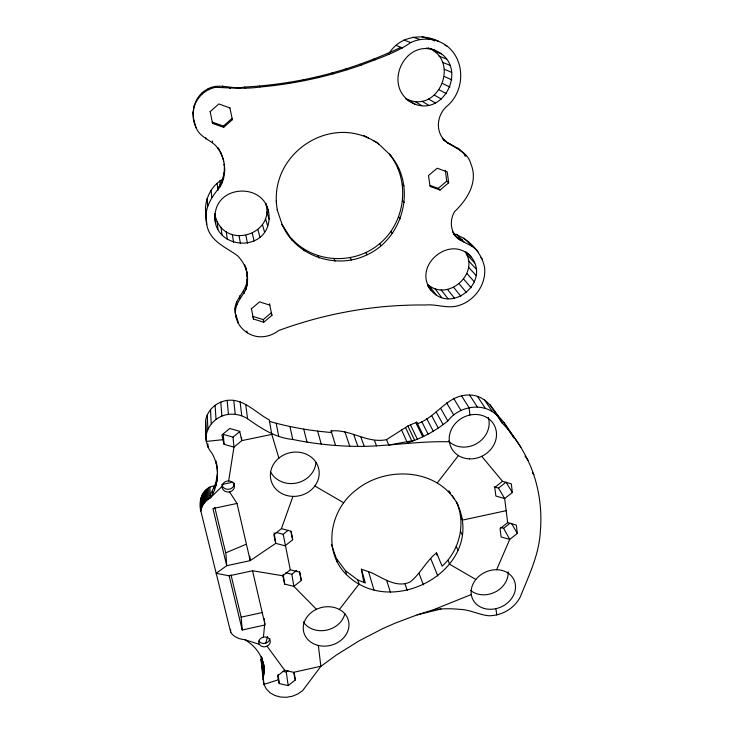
<?xml version="1.0" encoding="UTF-8"?>
<svg xmlns="http://www.w3.org/2000/svg" width="734" height="734" viewBox="0 0 734 734"><rect width="100%" height="100%" fill="white"/><g stroke="black" fill="none" stroke-linecap="round" stroke-linejoin="round"><path stroke-width="1.1" d="M406.104 99.044C442.244 127.028 474.072 61.647 431.179 48.921M363.881 582.612L361.376 569.199L370.642 572.382C382.753 577.75 396.672 588.595 410.343 581.842C420.655 573.474 426.142 561.051 436.51 552.849L442.116 566.18C459.594 550.463 466.163 523.645 456.438 501.973M458.227 505.561C439.483 468.072 385.827 465.163 355.751 490.33C329.988 509.772 322.226 551.041 346.558 574.74C393.461 620.9 487.66 566.804 456.887 502.873M427.931 284.59C447.446 301.958 479.678 273.993 465.384 252.193M427.491 285.342C448.309 321.061 498.248 277.782 466.072 251.909M259.322 644.351A5.808 4.881 -10.9 0 1 260.708 638.415A5.808 4.881 -10.9 0 1 267.745 637.663L268.873 638.452A5.808 4.881 -10.9 0 1 268.837 644.911A5.808 4.881 -10.9 0 1 261.286 646.159L259.322 644.351L244.532 639.58C239.229 639.305 233.88 636.91 230.76 632.506L200.868 511.112C201.556 505.451 205.41 500.533 210.355 497.872C216.613 488.688 218.448 477.293 217.062 466.42M217.484 476.834L217.383 469.732M453.373 233.614C468.2 238.256 481.577 251.881 484.568 267.424C486.605 285.407 473.173 302.738 455.64 306.326C445.446 308.106 435.583 303.986 425.298 304.995C411.875 304.876 398.452 305.399 385.084 306.537C362.44 308.601 339.989 312.519 317.978 318.189C304.693 321.703 291.572 325.813 278.663 330.52C273.342 334.75 266.699 336.943 259.909 336.805C247.927 336.255 236.825 326.795 235.687 314.647C231.614 301.867 244.11 294.362 246.532 283.324C247.734 277.048 247.147 270.415 244.596 264.534M236.036 317.235C232.935 306.28 241.073 298.068 245.908 289.609C247.881 283.719 248.028 277.351 246.661 271.314M219.796 186.39L217.769 188.5C222.833 181.518 225.109 172.673 224.191 164.104C225.531 171.765 223.998 179.802 220.31 186.619C211.282 196.951 203.153 209.759 206.74 224.209C209.3 241.165 225.567 246.936 237.513 255.726C242.413 260.561 245.835 266.837 247.101 273.617M263.634 670.72L263.689 664.619L264.185 671.803L263.139 679.4L263.946 684.391L266.286 688.932L269.984 692.703L274.782 695.465L280.351 697.025L286.315 697.3L292.279 696.263L297.848 693.988L302.647 690.63L320.868 666.371L336.667 654.811L359.229 640.782L382.964 628.515L395.452 623.028L417.132 614.881L433.711 609.651L471.283 594.531M210.236 495.12L215.833 482.899L217.328 474.164M263.405 637.149L264.836 622.845M263.139 679.4L261.02 659.352L261.478 656.352M228.65 480.944L233.972 447.116L233.017 437.143L239.816 431.491M215.319 485.871C202.951 486.321 197.905 500.652 200.868 511.112M223.732 161.333C222.319 155.553 219.549 150.158 215.704 145.616C209.465 139.442 199.795 136.964 196.207 127.945C189.28 114.256 194.06 95.521 208.282 88.64C219.952 82.722 232.412 89.832 244.642 87.071C264.323 85.988 283.92 83.557 303.27 79.777C336.979 73.051 369.817 62.096 400.847 47.325M193.079 113.403L194.327 104.934M205.979 214.924C203.557 201.226 210.603 185.959 222.741 179.289M215.612 222.494C208.658 183.041 270.598 179.454 269.075 219.117C266.589 253.744 212.869 249.542 214.823 215.181L217.117 221.585L217.97 229.063M217.117 221.585C230.182 248.753 274.516 232.999 265.846 203.584M222.118 486.33L223.118 483.578A6.193 5.533 -7.1 0 1 230.99 481.431A6.193 5.533 -7.1 0 1 234.164 488.082L233.458 489.404A6.193 5.533 -7.1 0 1 226.356 491.798A6.193 5.533 -7.1 0 1 222.118 486.33L210.355 497.872L209.887 487.018M291.15 238.018C313.216 263.359 354.375 265.35 379.652 243.66C405.645 222.063 410.737 180.582 389.323 154.067C417.151 184.674 404.223 237.844 367.128 254.762C336.484 270.011 295.49 256.212 282.039 224.347L291.921 240.082M405.498 98.402C437.638 115.825 461.466 61.096 428.124 47.82M265.827 643.002L267.616 636.433M217.539 472.384C217.163 465.475 215.218 458.622 211.64 452.676C203.786 443.923 206.282 431.5 205.612 420.71C207.19 409.976 216.658 401.883 227.164 400.388C243.761 398.25 255.726 412.884 269.204 419.811L271.809 434.39L278.883 458.117M222.971 439.675L206.254 441.437C204.236 428.06 215.521 415.985 228.43 414.38C235.137 413.637 241.917 415.086 247.597 418.756C261.387 428.537 275.516 437.84 292.783 439.464C316.281 444.318 340.273 446.648 364.266 446.373C392.718 445.611 420.857 440.932 449.401 441.804M291.159 531.434L292.664 539.729L285.122 545.812L275.727 543.362L273.846 534.783L281.416 528.645L292.949 496.386M496.624 569.731L509.745 539.362L517.323 533.453L516.314 525.094L507.662 522.663L500.056 528.627L501.12 536.976L509.745 539.362L503.588 528.315L500.414 527.425M194.382 106.063C197.538 96.622 205.667 89.319 215.438 87.337C230.228 87.832 245.064 89.181 260.019 87.016C294.517 83.924 328.621 76.538 361.302 65.06C378.102 58.408 395.837 53.022 410.728 42.554C422.38 37.049 436.556 38.223 446.923 45.976C465.732 60.527 464.851 91.245 446.969 106.182C438.758 113.146 435.849 125.725 440.868 135.377C448.006 148.002 466.521 148.011 470.769 163.636C478.568 181.83 467.411 199.382 454.63 211.603C450.061 219.016 450.107 229.201 455.649 236.1L453.704 234.1C459.814 242.835 471.843 243.321 478.109 251.9M339.383 609.486L359.036 584.081L357.926 580.043L345.521 570.749L336.429 558.592L331.318 544.362M437.4 482.761L458.438 455.566M389.552 52.6C400.158 36.278 421.967 33.085 438.684 41.288M417.462 423.683C436.877 417.077 447.538 394.14 469.595 395.039C486.156 395.112 494.771 410.48 502.184 422.986C516.13 437.721 526.994 455.263 533.691 474.43L533.71 474.632C539.93 493.285 542.087 513.158 540.215 532.728L540.242 532.912C538.683 555.61 528.608 576.071 520.369 596.76C514.562 608.367 501.973 615.633 489.11 615.771C479.054 614.964 470.044 609.569 459.787 609.367C451.126 608.477 442.354 608.569 433.711 609.651M407.095 442.997C421.903 438.308 435.776 430.757 447.813 420.949C459.282 405.544 484.816 401.507 498.193 416.618M210.107 111.696L218.851 103.944L230.008 107.971M223.668 127.349L223.384 126.065L232.027 118.44L232.375 119.67L223.668 127.349L212.557 123.404L210.153 111.577M251.358 308.849L259.57 301.885L269.864 305.151M253.487 319.024L253.01 316.427L263.203 319.62L271.314 312.757L271.919 315.326L263.754 322.226L253.487 319.024L251.322 308.344M430.225 185.473L438.216 188.344L446.731 181.16L445.318 170.316M440.079 190.033L448.667 182.794L447.245 171.884L437.152 168.214L428.528 175.509L430.023 186.427L440.079 190.033L438.216 188.344M276.03 532.425L283.196 534.306L288.123 530.315M282.829 575.777L290.288 569.795L299.545 572.153L301.307 580.456L293.875 586.393L284.654 584.081L282.829 575.777L252.551 570.758L229.155 575.823L216.181 573.309L226.714 565.703L250.211 560.638L275.727 543.362L274.14 532.93M285.783 572.759L291.811 574.291L296.664 570.401M502.515 481.311L494.78 487.422L495.881 496.046L504.662 498.56L512.36 492.505L511.314 483.871L502.515 481.311L481.715 456.319M494.193 486.881L498.505 488.128L506.047 482.174L512.36 492.505M318.354 645.47L320.841 666.243L293.6 672.326L284.682 670.261L277.507 675.913L279.269 683.583L288.168 685.602L295.316 679.996L294.306 673.28M283.012 671.335L286.288 672.087L288.04 670.711M503.588 528.315L510.194 523.149M335.576 445.51L331.117 430.931C350.402 428.977 367.248 443.786 386.524 439.638L407.856 426.014L416.701 422.151L423.747 436.335M245.817 544.426L226.366 552.574M278.388 679.757L263.946 684.391L263.359 678.794M417.132 614.881L441.051 608.981M229.155 575.823L242.22 629.992L265.084 624.964L252.551 570.758M242.22 629.992L241.165 617.156L262.524 612.477M506.176 510.671L462.576 520.085L460.778 516.433M249.753 556.262L250.211 560.638L236.999 503.451L212.933 508.552L226.714 565.703L225.934 553.803L214.796 507.451M221.833 484.495L232.687 482.21M271.809 434.39L241.789 440.639L233.972 447.116L224.044 444.327L221.888 435.005L229.742 428.472L239.706 431.317L241.789 440.639L241.413 437.354M435.244 50.398C405.81 39.03 383.91 82.676 408.792 100.742M269.488 421.371C289.728 427.252 310.601 430.775 331.594 432.509M459.145 239.523L462.319 240.165L456.181 236.651L458.144 238.66M449.676 143.726L459.86 149.525M281.416 528.645L290.847 531.141L292.664 539.729M233.017 437.143L223.292 434.39L224.044 444.327M422.142 36.7L429.482 39.076M444.96 45.334L446.923 45.976M412.875 37.113L419.94 39.508M223.384 126.065L212.365 122.138L212.557 123.404M426.371 48.031L428.353 48.756M403.948 40.067L410.728 42.554M434.124 51.215L441.409 53.885M439.024 56.169L446.437 58.977M357.926 580.043L365.321 582.97L361.376 569.199M442.474 62.317L449.97 65.298M395.993 45.361L402.516 48.004M444.263 69.244L451.786 72.418M444.272 76.464L451.786 79.841M387.387 53.463L388.956 54.188M442.519 83.492L449.97 87.071M442.308 138.653L446.611 142.249L451.951 145.249M439.134 89.86L446.465 93.622M373.762 59.105L375.212 59.876M363.422 135.322L368.358 137.928M373.285 140.533L377.239 142.625L390.855 155.525M434.344 95.154L441.529 99.062M431.078 38.856L434.638 40.875M428.472 99.017L435.482 103.035M314.831 486L343.696 502.753M475.843 579.475L449.648 564.272L447.96 560.381M421.912 101.191L428.739 105.274M359.954 64.253L361.302 65.06M415.105 101.54L421.729 105.641M408.489 100.035L414.93 104.1M244.532 639.58C253.826 644.782 261.295 653.664 263.497 664.233L263.249 661.985M345.998 68.895L347.237 69.739M457.832 148.112L466.283 155.801M443.593 140.029L445.529 141.387M446.611 142.249L448.566 143.616M331.896 73.033L333.025 73.914M446.731 181.16L448.667 182.794M317.648 76.666L318.666 77.565M331.117 430.931L331.86 431.592M471.393 257.469C451.025 232.907 411.297 266.038 431.381 290.609M377.239 142.625L378.68 144.002C331.612 110.623 266.625 154.59 277.452 210.475M397.901 168.269L399.489 169.829M463.906 238.055L471.944 246.101M480.908 257.652L482.412 259.175M316.473 609.293L293.875 586.393L291.811 574.291M456.493 234.247L464.319 242.202M452.383 231.788L453.667 233.1M459.08 238.697L461.062 240.715M303.27 79.777L304.179 80.712M402.443 184.206L404.049 185.885M466.971 254.845L474.632 262.91M468.586 260.882L476.274 269.084M468.54 267.213L476.21 275.58M402.7 200.795L404.306 202.575M466.852 273.424L474.467 281.939M463.649 279.094L471.164 287.746M513.873 438.014L503.753 422.252L493.863 410.765L502.184 422.986M459.145 283.838L466.521 292.618M288.774 82.382L289.563 83.337M398.736 216.906L400.305 218.805M453.64 287.361L460.869 296.224M447.501 289.416L454.566 298.334M441.152 289.875L448.043 298.811M434.996 288.701L441.73 297.619M390.873 231.504L392.369 233.504M429.445 285.957L436.051 294.82M267.048 646.168L284.682 670.261M274.158 84.474L274.846 85.438M509.57 430.684L510.625 432.225M503.753 422.252L520.956 447.281M525.003 456.016L528.104 460.567M379.652 243.66L381.065 245.743M484.339 399.617L492.441 411.6M532.416 472.54L533.691 474.43M532.434 472.733L533.71 474.632M449.135 491.101L450.355 492.909M452.181 495.634L454.612 499.258M477.394 396.378L485.33 408.297M469.595 395.039L477.329 406.939M229.558 491.881L236.999 503.451M461.484 395.718L469.008 407.645L469.989 415.013M489.954 404.535L493.303 409.875M365.826 252.615L367.128 254.762M453.64 398.36L460.943 410.37M498.505 488.128L504.662 498.56L507.662 522.663M446.602 402.792L453.713 414.912M218.741 148.69L219.87 150.598M511.543 523.415L517.323 533.453M259.451 86.034L260.019 87.016M464.209 154.351L465.319 156.296M440.877 408.691L447.813 420.949M436.317 412.251L443.134 424.601M350.274 257.817L351.476 259.992M431.601 415.582L438.281 428.014M426.72 418.683L433.262 431.197M421.692 421.545L428.096 434.133M415.774 422.619L422.802 436.813M448.786 491.046L449.658 492.808M334.007 258.918L335.08 261.111M410.517 424.977L417.38 439.235M460.713 531.664L462.503 535.398M407.856 426.014L414.637 440.308L388.781 445.061L386.524 439.638M405.526 427.5L411.765 440.84M456.319 546.637L458.071 550.445M401.571 430.032L406.911 441.73M244.642 87.071L245.092 88.071M318.042 255.836L319.006 258.01M220.87 152.562L223.457 159.801M430.739 558.592L437.822 575.988M303.436 248.725L304.289 250.863M374.459 440.492L376.588 445.942M418.995 573.3L423.371 584.87M360.724 436.675L364.266 446.373M235.687 314.647L237.532 319.721M193.042 112.219L193.657 119.624L196.207 127.945M353.687 434.455L357.853 446.318M404.893 583.695L407.223 590.356M277.131 209.658L282.746 226.32M229.76 87.585L230.091 88.585M344.888 431.72L349.769 446.29M266.387 205.19L268.644 212.19M265.781 203.621L266.414 205.575M386.625 580.383L390.396 592.109M266.8 211.942L269.075 219.117M265.442 218.539L267.671 225.898M368.688 572.116L373.982 589.98M262.414 224.558L264.552 232.063M222.549 85.988L222.824 86.979M317.648 431.133L321.253 444.125M257.928 229.586L259.937 237.229M345.521 570.749L346.558 574.74M336.429 558.592L337.411 562.538M303.757 429.133L306.986 442.116M231.008 574.887L241.165 617.156M252.276 233.293L254.12 241.036M215.218 86.346L215.438 87.337M293.6 672.326L295.316 679.996M289.93 426.518L292.783 439.464M290.288 569.795L283.196 534.306M245.844 235.44L247.505 243.238M263.203 319.62L263.754 322.226M216.512 463.136L216.952 465.319M229.889 107.88L232.375 119.67M269.497 303.775L271.919 315.326M276.204 423.279L278.681 436.17M245.688 267.378L246.129 269.653M247.119 275.323L247.569 277.645M239.055 235.871L240.523 243.697M247.083 279.342L247.523 281.7M299.692 571.722L301.307 580.456M246.532 283.324L246.963 285.7M224.411 168.444L224.696 170.04M245.486 287.205L245.908 289.609M220.429 151.553L220.686 153.03M224.09 172.756L224.375 174.38M223.641 160.874L224.476 165.664M243.954 290.921L244.376 293.352M223.246 176.977L223.521 178.637M218.181 147.736L218.42 149.185M232.357 234.577L233.641 242.376M208.282 88.64L208.447 89.649M261.02 659.352L261.662 663.27M246.908 331.089L247.202 332.878M221.897 181.05L222.163 182.738M436.51 552.849L436.858 555.087M283.104 574.19L284.654 584.081M239.477 295.894L239.862 298.353M263.414 662.738L264.057 667.995M219.732 180.683L220.466 185.684M220.062 184.913L220.31 186.619M236.486 301.775L236.853 304.28M226.2 231.623L227.311 239.348M237.899 320.73L238.266 323.355M212.383 141.001L212.585 142.396M286.288 672.087L288.168 685.602M235.201 308.179L235.55 310.721M495.918 608.679L496.762 614.945M217.09 183.436L217.998 190.244M245.752 404.691L247.597 418.756M278.131 674.574L279.269 683.583M220.998 227.191L221.971 234.816M240.082 401.755L241.761 415.756M264.332 618.606L264.589 620.725M202.217 92.713L202.336 93.75M214.842 213.493L215.062 215.53M263.818 668.408L264.185 671.803M262.139 657.664L263.919 674.28M261.937 665.371L262.405 669.848M262.644 672.087L263.121 676.564M233.742 400.287L235.219 414.26M205.841 137.698L205.988 139.075M211.062 190.317L211.787 197.318M227.164 400.388L228.43 414.38M233.862 482.981L234.128 485.991M207.089 198.51L207.694 205.749M205.428 207.438L206.74 224.209M220.806 402.067L221.879 416.114M197.464 98.273L197.538 99.356M230.549 629.286L230.76 632.506M215.117 405.196L216.007 419.343M217.007 466.191L217.108 467.943M276.323 200.786L276.516 204.135M216.062 460.952L216.209 463.558M216.814 478.568L216.961 481.256M215.833 482.899L215.98 485.605M210.493 409.563L211.227 423.83M214.401 487.128L214.539 489.853M212.53 491.211L212.658 493.954M207.254 414.857L207.887 429.271M207.915 443.887L208.061 447.327M208.639 487.752L209.08 498.625M193.657 119.624L193.712 120.871M205.612 420.71L206.19 435.28M207.465 488.578L207.878 499.469M206.355 489.477L206.749 500.386M205.327 490.45L205.703 501.368M204.382 491.486L204.74 502.432M203.538 492.587L203.868 503.542M202.786 493.734L203.098 504.717M202.125 494.927L202.437 505.928M201.584 496.166L201.878 507.185M201.144 497.432L201.428 508.469M200.813 498.716L201.088 509.781M416.701 422.151L416.728 424.197M234.229 483.954A6.166 5.514 -7 0 1 233.926 485.376L233.228 486.688A6.166 5.514 -7 0 1 226.934 489.229A6.166 5.514 -7 0 1 222.063 485.064M488.303 417.426A23.699 21.13 -29.3 0 1 476.953 443.437A23.699 21.13 -29.3 0 1 448.502 441.051M315.941 462.75A23.947 21.607 -12.9 0 1 296.564 483.027A23.947 21.607 -12.9 0 1 270.773 472.256M508.139 571.786A22.286 18.79 -24.4 0 1 495.028 592.127A22.286 18.79 -24.4 0 1 470.604 590.402M344.879 613.67A22.552 19.148 -14.4 0 1 326.254 630.212A22.552 19.148 -14.4 0 1 303.289 621.863M269.873 638.644A5.78 4.863 -10.8 0 1 260.928 642.846L259.808 642.066A5.78 4.863 -10.8 0 1 258.974 641.057M469.384 458.869A24.277 21.534 -29.1 0 0 494.863 426.454A24.277 21.534 -29.1 0 0 454.328 424.702A24.277 21.534 -29.1 0 0 469.384 458.869M286.434 495.395A24.534 22.029 -13.1 0 0 318.831 469.347A24.534 22.029 -13.1 0 0 279.094 457.943A24.534 22.029 -13.1 0 0 286.434 495.395M484.357 608.504A22.8 19.102 -24.4 0 0 515.406 584.787A22.8 19.102 -24.4 0 0 480.21 575.236A22.8 19.102 -24.4 0 0 484.357 608.504M318.07 645.397A23.075 19.469 -14.5 0 0 348.668 621.606A23.075 19.469 -14.5 0 0 311.583 612.284A23.075 19.469 -14.5 0 0 318.07 645.397"/></g></svg>
